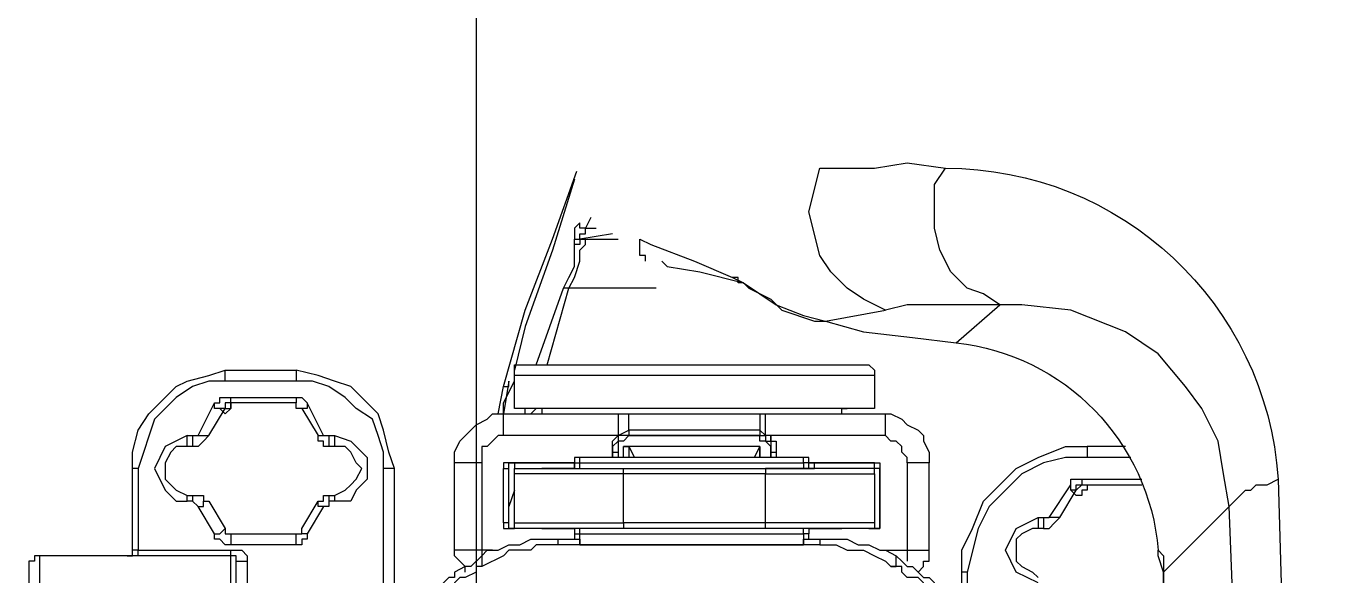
# Model space of a CAD drawing. Header units: millimetres. Extents: x -774950 to -670403, y -1165325 to -1109738.
# Drawn here: x -689636.3 to -689554.2, y -1158168.6 to -1158134.3 of the extents above; entities that cross this region are included whole.
import ezdxf

# ---------------------------------------------------------------- set-up
doc = ezdxf.new("R2010")
doc.units = ezdxf.units.MM
doc.header["$LTSCALE"] = 3000
doc.header["$MEASUREMENT"] = 0
doc.header["$PDMODE"] = 35
doc.header["$PDSIZE"] = -100
doc.layers.get('0').update_dxf_attribs({"linetype": 'CONTINUOUS'})
doc.layers.get('DEFPOINTS').update_dxf_attribs({"linetype": 'CONTINUOUS'})
for name, color, linetype, lineweight in [('01 - KITCHEN EQUIPMENTS', 255, 'CONTINUOUS', 0), ('A-WALL', 26, 'CONTINUOUS', 25), ('KIT.EQUIP', 7, 'CONTINUOUS', 0)]:
    doc.layers.add(name, color=color, linetype=linetype, lineweight=lineweight)
doc.layers.add('TOA-WALL-DADO TILE', color=136, linetype='CONTINUOUS')
doc.styles.get("Standard").update_dxf_attribs({"font": 'simplex.shx', "width": 0.75})
doc.dimstyles.new('DIM @ 150', dxfattribs={"dimtxt": 250, "dimasz": 100, "dimexe": 1, "dimexo": 0, "dimgap": 0.5, "dimtad": 0, "dimdec": 0, "dimzin": 0, "dimdsep": 46, "dimtxsty": 'Standard', "dimblk": 'ARCHTICK', "dimcen": -2, "dimclrd": 8, "dimclre": 8, "dimclrt": 256, "dimadec": 0, "dimazin": 0, "dimtfac": 1, "dimtdec": 0, "dimtofl": 0, "dimtmove": 0, "dimatfit": 3, "dimldrblk": 'OPEN90', "dimfxl": 0, "dimtolj": 1, "dimtzin": 0, "dimlwd": -1, "dimlwe": -1, "dimarcsym": 0})

# ---------------------------------------------------------------- blocks, each defined once
blk = doc.blocks.new('vw layout final block')
at = {"layer": 'A-WALL'}
blk.add_arc((-585636.233, -796985.608), 273600, 256.4814181, 278.37287951, dxfattribs=at)
blk = doc.blocks.new('A$Ca62c1600')
at = {"layer": 'KIT.EQUIP'}
blk.add_lwpolyline([(148.166, 81.038), (148.166, 391.038, 0.414214), (123.166, 416.038), (-56.834, 416.038, 0.414214), (-81.834, 391.038), (-81.834, 81.038, 0.414214), (-56.834, 56.038), (123.166, 56.038, 0.414214)], format="xyb", close=True, dxfattribs=at)
blk.add_lwpolyline([(94.611, 66.604), (94.953, 66.604), (94.953, 66.262), (95.978, 66.262), (95.636, 66.945), (94.611, 69.678), (93.587, 72.068), (93.245, 72.752), (92.562, 73.776), (91.879, 74.801), (91.196, 76.509), (90.854, 77.875), (91.537, 81.632), (92.22, 80.266), (92.903, 79.241), (93.928, 78.217), (94.953, 77.533), (97.685, 76.85), (100.418, 77.533), (100.418, 78.9), (100.418, 80.949), (100.759, 82.998), (100.418, 85.389, 0.395447), (80.949, 106.224), (69.336, 106.566)], format="xyb", dxfattribs=at)
for points in [[(27.666, 103.492), (40.645, 103.492), (53.624, 103.492), (70.702, 103.492), (79.241, 103.15), (79.583, 103.492), (80.266, 104.175), (80.266, 104.516), (80.607, 104.858), (80.607, 105.541), (80.949, 106.224)], [(75.143, 99.052), (76.167, 98.71), (76.509, 98.71), (76.167, 99.052), (75.484, 99.052), (75.143, 99.052), (79.241, 103.15), (81.291, 102.809), (83.34, 102.467), (85.389, 101.442), (86.755, 100.418), (88.805, 98.71), (90.171, 96.661), (91.537, 93.245), (91.879, 90.171), (91.879, 88.805)], [(-21.177, 98.71), (-20.152, 99.052), (-19.81, 99.052), (75.143, 99.052), (-19.81, 99.052), (-20.152, 99.052), (-20.835, 99.052), (-21.177, 98.71), (-23.226, 98.368), (-25.275, 98.027), (-28.691, 95.978), (-30.399, 94.27), (-32.106, 92.22), (-33.131, 89.829), (-33.814, 87.097), (-34.156, 86.072)], [(77.875, 91.537), (77.875, 91.879), (78.217, 92.22), (78.558, 92.562), (80.266, 93.587), (80.607, 93.587), (80.607, 93.928), (80.266, 93.587), (80.266, 93.245), (80.607, 93.245), (80.949, 93.245), (80.949, 93.928), (80.949, 97.685)], [(80.949, 93.928), (80.607, 93.928), (80.607, 97.685)], [(82.315, 97.002), (82.315, 94.27), (82.315, 92.903), (81.974, 91.537), (81.291, 90.171), (79.241, 88.122), (77.875, 87.439), (75.143, 86.755), (71.727, 86.755)], [(82.998, 96.661), (82.998, 94.27), (82.315, 94.27)], [(75.143, 86.755), (75.143, 86.414), (76.509, 86.414), (77.875, 87.097), (79.583, 87.78), (81.632, 89.829), (82.315, 91.196), (82.998, 92.903), (82.998, 94.27)], [(80.607, 94.27), (80.266, 94.27), (80.266, 93.928), (79.924, 93.928), (79.924, 93.587), (80.266, 93.245)], [(78.558, 92.562), (78.558, 92.22), (78.558, 91.879), (80.607, 93.245)], [(74.459, 91.196), (74.801, 90.513), (75.143, 89.829), (76.509, 89.146), (77.875, 89.829), (78.558, 91.196), (78.217, 91.196), (77.875, 91.196), (77.875, 90.854), (77.533, 90.171), (77.192, 89.83), (75.826, 89.83), (75.484, 90.171), (75.143, 90.854), (74.801, 91.196)], [(78.558, 91.196), (78.558, 91.537), (78.217, 91.537), (77.875, 91.537), (77.875, 91.196)], [(78.558, 91.537), (78.558, 91.879)], [(93.245, 72.752), (92.903, 73.093), (92.22, 74.459), (91.537, 75.143), (90.854, 77.192), (90.854, 77.875), (90.171, 80.266), (89.829, 83.34), (89.488, 86.072), (91.879, 88.805), (91.879, 86.755), (91.879, 84.706), (91.879, 82.998), (91.537, 81.632)], [(91.879, 88.805), (92.562, 87.78), (92.904, 86.755), (93.928, 85.731), (95.294, 85.048), (96.661, 84.706), (99.393, 84.706), (100.418, 85.389)], [(76.85, 77.533), (76.85, 78.558), (76.509, 79.241), (76.509, 80.266), (76.167, 80.949), (75.826, 81.632), (75.484, 81.974), (75.484, 82.315), (75.826, 82.315), (76.167, 82.315), (75.826, 82.657), (75.484, 82.998), (75.484, 83.34), (74.801, 84.023), (74.801, 84.365), (74.118, 85.048), (73.776, 85.389), (73.435, 86.072), (72.752, 86.414), (72.41, 86.755), (71.727, 86.755), (71.385, 87.097), (70.019, 87.097)], [(72.752, 86.414), (75.143, 86.414)], [(74.118, 85.048), (73.776, 85.048), (73.776, 84.706), (74.118, 84.365), (74.118, 84.023), (74.459, 84.023), (74.801, 83.681), (74.801, 82.998), (75.142, 82.657), (75.484, 82.657), (75.484, 81.974)], [(75.143, 83.681), (75.484, 84.023), (75.826, 84.023), (75.826, 84.365), (76.167, 84.365), (76.509, 84.365), (81.974, 84.365), (81.974, 83.34), (81.974, 82.998), (82.315, 82.998), (82.657, 82.657), (82.998, 82.657), (83.34, 82.315), (83.34, 81.974), (83.681, 81.632), (83.681, 74.459), (83.34, 74.459), (83.34, 74.801), (82.657, 74.801), (82.315, 74.801)], [(81.974, 82.998), (76.509, 82.998), (76.509, 83.34), (76.509, 84.365)], [(83.681, 81.632), (84.023, 81.632), (85.048, 81.632), (85.048, 81.974), (84.706, 82.657), (84.365, 82.998), (84.023, 83.681), (83.681, 84.023), (83.34, 84.023), (82.657, 84.365), (81.974, 84.365)], [(76.509, 81.632), (76.509, 81.974), (76.509, 82.315), (76.509, 82.998), (76.167, 82.998), (75.826, 82.998)], [(77.192, 77.533), (77.192, 78.217), (77.192, 78.9), (77.192, 79.241), (76.85, 79.924), (76.85, 80.607), (76.509, 81.291), (76.509, 81.632), (76.167, 82.315)], [(78.217, 81.291), (78.217, 81.291)], [(81.632, 81.291), (81.632, 81.291)], [(83.681, 74.118), (84.023, 74.118), (84.365, 74.118), (85.048, 74.118), (85.048, 81.632)], [(78.217, 80.949), (78.217, 76.509), (78.217, 75.484), (78.217, 74.118), (81.291, 74.118), (81.291, 80.266), (81.291, 80.949), (78.217, 80.949), (77.875, 80.949), (77.875, 80.607), (77.875, 80.949), (77.875, 76.85), (77.875, 77.533), (77.875, 78.217), (77.875, 78.9)], [(77.875, 80.949), (77.875, 80.949)], [(77.875, 80.607), (77.875, 80.266), (77.875, 74.118), (78.217, 74.118), (78.217, 65.237), (77.875, 65.237), (77.875, 63.871), (77.875, 62.505), (77.875, 58.406)], [(81.291, 80.949), (81.632, 80.949), (81.632, 80.607), (81.632, 76.509), (81.632, 75.143), (81.632, 74.118), (81.291, 74.118), (81.291, 65.237), (81.632, 65.237)], [(81.974, 80.949), (81.974, 80.949)], [(87.439, 80.949), (85.389, 80.949), (85.389, 80.607), (85.389, 58.406), (87.439, 58.406)], [(77.875, 80.266), (77.875, 79.583), (77.875, 78.9), (77.875, 78.217), (77.875, 77.533), (77.875, 76.85), (77.533, 76.85)], [(77.875, 80.266), (77.875, 80.266)], [(81.632, 80.266), (81.632, 79.583), (81.632, 78.9), (81.632, 78.217), (81.632, 77.533), (81.632, 76.85), (81.632, 77.192), (81.974, 77.192)], [(81.632, 80.266), (81.632, 80.266)], [(77.875, 78.9), (77.875, 78.9)], [(81.632, 78.9), (81.632, 78.9)], [(81.632, 78.9), (81.632, 78.217), (81.632, 77.533), (81.632, 76.85), (81.974, 76.85), (82.315, 76.85), (82.315, 76.509), (82.315, 74.801), (82.315, 73.093), (82.315, 62.505)], [(85.048, 78.9), (85.389, 78.9), (85.389, 78.558), (85.389, 60.114), (85.048, 60.114)], [(85.389, 78.9), (85.389, 79.241)], [(77.192, 76.85), (77.192, 77.533), (76.85, 77.533), (76.85, 61.139), (76.85, 60.456), (76.85, 59.772), (76.509, 59.431), (76.509, 58.065), (76.167, 57.723), (75.484, 56.357)], [(77.875, 77.192), (77.875, 76.85), (77.875, 76.509)], [(81.632, 59.089), (81.632, 59.431), (81.632, 60.114), (81.632, 61.139), (81.632, 61.822), (81.632, 62.163), (81.632, 62.505), (81.974, 62.505), (81.974, 73.093), (81.974, 74.801), (81.974, 76.509), (81.632, 76.509), (81.632, 76.85), (81.632, 77.192)], [(76.85, 62.505), (76.85, 64.213), (76.85, 66.262), (76.85, 76.509), (77.192, 76.509), (77.192, 76.85), (77.533, 76.85), (77.533, 76.509), (77.875, 76.509), (77.875, 74.801), (77.875, 73.093), (77.875, 62.505), (77.875, 62.163), (77.875, 61.822), (77.875, 61.139), (77.875, 60.114), (77.875, 59.431), (77.875, 59.089)], [(77.875, 62.163), (77.533, 62.163), (77.192, 62.163), (77.192, 62.505), (76.85, 62.505), (77.192, 62.505), (77.533, 62.505), (77.533, 64.213), (77.533, 65.92), (77.533, 76.509), (77.192, 76.509), (76.85, 76.509)], [(77.875, 76.509), (77.875, 76.509)], [(81.632, 76.509), (81.632, 76.509)], [(81.632, 62.505), (81.632, 64.213), (81.632, 65.92), (81.632, 76.509)], [(81.974, 76.85), (81.974, 76.509), (82.315, 76.509)], [(82.657, 74.459), (82.998, 74.459), (83.34, 74.118), (83.34, 73.776), (83.681, 73.776), (83.681, 74.118), (83.34, 74.118), (83.34, 74.459), (82.657, 74.459), (82.315, 74.459), (82.657, 74.459), (82.657, 74.801)], [(77.875, 74.118), (77.875, 65.237)], [(81.974, 58.406), (81.632, 58.406), (81.632, 58.748), (81.632, 65.237), (81.632, 74.118)], [(83.34, 74.459), (83.681, 74.459), (83.681, 74.118), (84.023, 73.776), (83.681, 73.776), (83.681, 65.579), (83.681, 64.896), (83.34, 64.896), (82.998, 64.554), (82.657, 64.554), (82.315, 64.554), (82.657, 64.554), (82.998, 64.554), (83.34, 64.554), (83.681, 64.896), (83.681, 57.723), (83.681, 57.382), (83.34, 57.04), (82.998, 56.698), (82.998, 56.357), (81.974, 56.357), (81.974, 56.015), (81.974, 55.674), (81.974, 54.649), (82.657, 54.649), (83.34, 54.991), (84.365, 56.015), (84.706, 56.698), (85.048, 57.04), (85.048, 57.723), (85.731, 57.723), (87.097, 58.406)], [(82.657, 74.459), (82.657, 74.459)], [(83.681, 74.118), (83.681, 74.118)], [(85.048, 73.776), (85.048, 74.118)], [(82.315, 73.435), (82.998, 73.776), (82.315, 73.776), (82.998, 73.776), (82.998, 65.237)], [(82.998, 73.776), (82.998, 65.579), (82.315, 65.579)], [(82.998, 73.776), (82.998, 73.776)], [(83.681, 64.896), (84.023, 65.579), (83.681, 65.579), (83.681, 73.776)], [(83.681, 73.776), (83.681, 73.776)], [(94.611, 67.628), (94.27, 67.97), (93.928, 70.019), (93.245, 72.752), (93.245, 72.41), (93.587, 72.41), (93.587, 72.068)], [(92.903, 67.287), (92.903, 65.237), (92.903, 62.163), (92.903, 61.822), (92.903, 61.48)], [(82.315, 65.237), (82.998, 65.237), (82.998, 65.579), (82.315, 65.92)], [(77.875, 60.114), (77.875, 61.139), (77.875, 61.822), (77.875, 62.163), (77.875, 58.065), (77.875, 58.406), (78.217, 58.406), (78.217, 58.748), (78.217, 65.237), (81.291, 65.237), (81.291, 63.871), (81.291, 62.505), (81.291, 58.406)], [(82.657, 64.554), (82.657, 64.896), (82.315, 64.896)], [(83.681, 65.579), (83.34, 65.237), (83.34, 64.896), (82.657, 64.896)], [(83.681, 57.723), (84.023, 57.723), (85.048, 57.723), (85.048, 64.896), (84.365, 64.896), (84.023, 64.896), (83.681, 64.896), (83.34, 64.896)], [(83.681, 65.579), (83.681, 65.579)], [(83.681, 64.896), (83.681, 64.896)], [(83.681, 64.896), (83.681, 64.896)], [(85.048, 64.896), (85.048, 65.579)], [(88.122, 60.456), (92.903, 61.822), (93.587, 62.163), (94.611, 62.505), (95.294, 62.505), (95.636, 62.847), (95.978, 62.847), (95.978, 62.505), (95.636, 62.505), (95.636, 62.163), (95.978, 62.163), (95.978, 62.505), (95.978, 62.847), (95.978, 64.896)], [(82.657, 64.554), (82.657, 64.554)], [(96.319, 64.554), (95.978, 62.505), (96.319, 62.505), (96.319, 62.847), (96.661, 62.847), (96.661, 62.505), (97.002, 62.505), (96.661, 62.163), (95.978, 62.163)], [(97.344, 63.188), (96.661, 62.847), (96.661, 63.53)], [(77.533, 62.163), (77.533, 62.505), (77.875, 62.505)], [(77.875, 62.505), (77.875, 62.505)], [(81.632, 62.163), (81.974, 62.163), (81.974, 62.505), (82.315, 62.505), (82.315, 62.163), (81.974, 62.163), (81.974, 58.065), (81.974, 57.723), (81.632, 57.723)], [(81.632, 62.505), (81.632, 62.505)], [(76.85, 61.139), (77.192, 61.139), (77.192, 62.163)], [(78.217, 57.723), (77.875, 57.723), (77.875, 58.065), (78.217, 58.065), (81.632, 58.065), (81.974, 58.065), (81.974, 62.163), (81.632, 62.163), (81.632, 61.822), (81.632, 61.139), (81.632, 60.114)], [(77.875, 62.163), (77.875, 62.163)], [(81.632, 62.163), (81.632, 62.163)], [(86.755, 57.723), (91.537, 59.089), (95.977, 60.797), (100.229, 62.315)], [(99.735, 62.163), (95.294, 60.797), (90.513, 59.089), (87.78, 58.406)], [(88.122, 59.772), (92.903, 61.48), (93.587, 61.822), (94.27, 62.163), (95.636, 62.163)], [(76.509, 57.04), (76.509, 56.698), (76.509, 56.357), (76.167, 56.357), (76.509, 56.698), (76.509, 57.382), (76.85, 58.065), (76.85, 58.748), (77.192, 59.431), (77.192, 61.139)], [(77.875, 60.114), (77.875, 60.114)], [(81.632, 60.114), (81.632, 60.114)], [(85.389, 60.114), (85.389, 60.114)], [(77.875, 59.089), (77.875, 59.089)], [(81.632, 59.089), (81.632, 59.089)], [(85.389, 59.772), (85.048, 59.431)], [(85.048, 59.089), (85.389, 59.089)], [(78.217, 58.406), (81.291, 58.406), (81.632, 58.406)], [(80.266, 58.406), (79.241, 58.065)], [(88.122, 58.406), (88.122, 58.406)], [(77.875, 58.065), (77.875, 58.065)], [(78.217, 58.065), (78.217, 57.723), (81.632, 57.723), (81.632, 58.065)], [(81.632, 58.065), (81.632, 58.065)], [(81.974, 58.065), (81.974, 58.065)], [(85.048, 57.382), (86.755, 57.723), (86.755, 58.065), (87.097, 58.065), (85.048, 57.723), (85.389, 57.723)], [(76.167, 56.357), (75.484, 55.674), (75.484, 55.332), (75.143, 54.649), (74.801, 54.649), (74.801, 54.308), (74.459, 53.966), (74.118, 53.624), (73.776, 53.624), (73.435, 53.283), (73.093, 52.941), (72.752, 52.6), (72.068, 52.6), (71.727, 52.258), (71.044, 52.258), (70.702, 51.917), (70.019, 51.917)], [(76.167, 56.357), (75.826, 56.357), (75.484, 56.357), (75.484, 56.015), (75.143, 56.015), (74.801, 55.332), (74.801, 54.991), (74.459, 54.649), (74.118, 54.649), (74.118, 54.308), (73.776, 53.624)], [(81.974, 56.357), (76.509, 56.357), (76.509, 56.015), (76.509, 55.674), (76.509, 54.649)], [(75.143, 55.332), (75.484, 55.332), (75.826, 54.991), (76.167, 54.649), (76.509, 54.649), (81.974, 54.649)], [(34.839, 44.061), (35.18, 44.061), (35.18, 44.402), (69.678, 44.402), (70.361, 44.402), (71.044, 44.402), (71.044, 50.209), (71.044, 50.55), (71.044, 50.892), (71.044, 51.234), (71.044, 50.892), (71.385, 50.892), (81.632, 50.892), (81.632, 50.55), (81.632, 50.209), (82.657, 50.209), (83.682, 49.867), (84.706, 49.526), (85.389, 48.501), (86.072, 47.818), (86.756, 46.793), (87.097, 45.769), (87.097, 44.744)], [(81.632, 50.892), (82.657, 50.55), (84.023, 50.209), (85.048, 49.867), (86.755, 48.16), (87.097, 47.135), (87.439, 46.11), (87.78, 44.744), (87.439, 44.744), (87.097, 44.744), (87.097, 40.304), (87.097, 39.279), (86.755, 38.254), (86.072, 37.23), (84.706, 35.863), (81.632, 34.839), (81.632, 34.497), (82.657, 34.497), (84.023, 34.839), (85.048, 35.522), (86.756, 37.23), (87.097, 37.913), (87.439, 39.279), (87.78, 40.304)], [(34.497, 44.402), (34.497, 44.061), (70.361, 44.061), (71.385, 44.061), (71.727, 44.061), (71.727, 44.402), (71.385, 44.402), (71.385, 44.061), (71.044, 44.061), (71.044, 44.402), (71.385, 44.402), (71.385, 50.209), (81.632, 50.209)], [(79.241, 46.452), (77.533, 45.427), (77.533, 45.086), (77.875, 45.086), (79.583, 46.11), (79.583, 46.452), (79.924, 46.452), (79.924, 46.793), (79.924, 47.135), (80.266, 47.818), (80.607, 48.16), (80.949, 48.501), (81.632, 48.843), (81.974, 48.501), (82.657, 48.16), (82.998, 47.818), (82.998, 47.135)], [(83.681, 47.135), (83.34, 48.16), (82.998, 48.501), (82.315, 49.184), (80.949, 49.184), (80.266, 48.501), (79.583, 48.16), (79.583, 47.135)], [(79.924, 46.793), (79.583, 46.793), (79.241, 46.793), (79.241, 46.452), (79.241, 46.11), (79.583, 46.11)], [(79.924, 47.135), (79.583, 47.135), (79.583, 46.793)], [(83.681, 46.793), (83.681, 47.135), (83.34, 47.135), (82.998, 47.135), (82.998, 46.793)], [(83.681, 46.452), (83.681, 46.793), (83.34, 46.793), (82.998, 46.793), (82.998, 46.452), (83.34, 46.452), (83.34, 46.11), (83.681, 46.11)], [(85.389, 45.086), (83.681, 46.11), (83.681, 46.452), (85.731, 45.427)], [(77.533, 45.427), (77.192, 45.427), (77.192, 45.086), (76.85, 45.086), (76.85, 44.744), (77.192, 44.744), (77.533, 44.744), (77.533, 45.086), (77.875, 45.086)], [(86.072, 44.744), (86.072, 45.086), (85.731, 45.427), (85.389, 45.427), (85.389, 45.086), (85.389, 44.744), (85.731, 44.744)], [(73.093, 40.987), (75.484, 40.987), (75.826, 40.987), (75.826, 41.328), (75.826, 41.67), (72.41, 41.67), (72.41, 41.328), (72.068, 40.987), (72.068, 41.328), (71.727, 41.328), (72.068, 41.328), (72.068, 41.67), (72.41, 41.67), (72.41, 43.719), (72.41, 44.061), (72.41, 44.402), (71.727, 44.402)], [(77.533, 40.645), (77.192, 40.645), (76.85, 40.645), (76.85, 40.304), (77.192, 39.962), (77.192, 39.621), (77.533, 39.621), (77.533, 39.962), (77.875, 40.304), (77.533, 40.304), (77.533, 40.645), (77.533, 44.744)], [(76.85, 44.744), (76.85, 40.645)], [(87.097, 40.304), (87.439, 40.304), (87.78, 40.304), (87.78, 44.744)], [(75.826, 40.987), (76.167, 40.987), (76.167, 40.645), (76.509, 40.645), (76.509, 40.987), (76.509, 41.328), (76.167, 41.67), (75.826, 41.67)], [(57.723, 40.987), (73.093, 40.987), (73.093, 40.645), (73.435, 40.645), (74.118, 40.645), (76.167, 40.645), (76.167, 28.691), (76.167, 28.349), (75.826, 28.349), (75.826, 28.008), (75.484, 28.008), (74.118, 28.008), (73.435, 28.008), (73.093, 28.008), (73.093, 28.349), (73.093, 28.691), (75.826, 28.691), (76.167, 28.691)], [(76.167, 34.839), (76.509, 34.839), (76.509, 40.645)], [(79.924, 38.254), (79.924, 38.596), (79.924, 38.937), (79.583, 38.937), (79.583, 39.279), (77.875, 40.304)], [(83.681, 39.279), (85.389, 40.304), (85.389, 40.645), (85.731, 40.645), (85.389, 40.645), (85.048, 40.304), (85.389, 39.962)], [(83.681, 38.596), (85.731, 39.621), (85.731, 39.962), (86.072, 39.962), (86.072, 40.645)], [(85.731, 40.645), (85.731, 40.304), (85.389, 40.304), (85.389, 39.962), (85.389, 39.621), (85.731, 39.621)], [(77.533, 39.621), (79.241, 38.596), (79.241, 38.937), (79.583, 38.937), (79.583, 39.279)], [(79.583, 38.254), (79.583, 37.913), (79.924, 37.913), (79.924, 38.254), (79.583, 38.254), (79.241, 38.596)], [(83.681, 38.254), (83.681, 38.596), (83.681, 38.937), (83.681, 39.279), (83.34, 38.937), (82.998, 38.596), (82.998, 38.254)], [(83.681, 37.913), (83.681, 38.254), (82.998, 38.254), (82.998, 37.913), (83.681, 37.913), (82.998, 36.547), (81.632, 35.863), (80.266, 36.547), (79.583, 37.23), (79.583, 37.913)], [(82.998, 37.913), (82.998, 37.23), (82.657, 36.888), (81.974, 36.547), (80.949, 36.547), (80.266, 37.23), (79.924, 37.913)], [(76.167, 34.156), (76.167, 34.497), (76.509, 34.497)], [(81.632, 34.839), (76.509, 34.839), (76.509, 34.497), (81.632, 34.497)]]:
    blk.add_lwpolyline(points, dxfattribs=at)
for points in [[(77.875, 80.949), (77.875, 81.291), (78.217, 81.291), (81.632, 81.291), (81.632, 80.949), (81.974, 80.949), (81.974, 81.291), (81.632, 81.291), (78.217, 81.291), (77.875, 81.291)], [(81.974, 76.85), (81.974, 80.949)], [(88.122, 80.266), (88.122, 80.607), (87.78, 80.949), (87.439, 80.949), (87.439, 80.607), (87.439, 80.266), (87.439, 75.143), (87.439, 73.093), (87.439, 71.044), (87.439, 58.406), (88.122, 58.406), (88.122, 58.748), (88.122, 59.089), (88.122, 74.801), (88.122, 76.509), (88.122, 77.875)], [(84.023, 73.776), (84.023, 65.579), (84.365, 65.579), (85.048, 65.579), (85.048, 67.628), (85.048, 70.702), (85.048, 71.385), (85.048, 73.776), (84.365, 73.776)], [(86.072, 40.645), (86.072, 44.744), (85.731, 44.744), (85.731, 40.645)]]:
    blk.add_lwpolyline(points, close=True, dxfattribs=at)
blk.add_arc((75.356, 84.542), 14.215, 6.18004, 85.34775, dxfattribs=at)
blk = doc.blocks.new('_ArchTick')
at = {"color": 0, "linetype": 'ByBlock', "const_width": 0.15}
blk.add_lwpolyline([(-0.5, -0.5), (0.5, 0.5)], dxfattribs=at)
blk = doc.blocks.new('*D473')
at = {"layer": 'DEFPOINTS', "color": 0, "transparency": 16777216}
for p in [(-689904.235, -1156415.62, 0), (-689904.057, -1159739.69, 0), (-689655.375, -1159739.69)]:
    blk.add_point(p, dxfattribs=at)
at = {"layer": 'TOA-WALL-DADO TILE', "color": 8, "transparency": 16777216}
for p, q in [((-689904.235, -1156415.62), (-689654.375, -1156415.62)), ((-689655.375, -1156415.62), (-689655.375, -1158131.943)), ((-689655.375, -1159739.69), (-689655.375, -1158445.443)), ((-689904.057, -1159739.69), (-689654.375, -1159739.69))]:
    blk.add_line(p, q, dxfattribs=at)
at = {"layer": 'TOA-WALL-DADO TILE', "color": 8, "transparency": 16777216, "xscale": 100, "yscale": 100, "zscale": 100}
for p, rotation in [((-689655.375, -1156415.62), 90), ((-689655.375, -1159739.69), 270)]:
    blk.add_blockref('_ArchTick', p, dxfattribs=dict(at, rotation=rotation))
at = {"layer": 'TOA-WALL-DADO TILE', "transparency": 16777216, "insert": (-689655.375, -1158288.693), "char_height": 250, "attachment_point": 5, "rotation": 90}
blk.add_mtext('\\A1;DT', dxfattribs=at)
blk = doc.blocks.new('_Open90')
at = {"color": 0, "linetype": 'ByBlock'}
for p, q in [((-0.5, 0.5), (0, 0)), ((0, 0), (-1, 0)), ((0, 0), (-0.5, -0.5))]:
    blk.add_line(p, q, dxfattribs=at)

msp = doc.modelspace()

# ---------------------------------------------------------------- block references
at = {"layer": '01 - KITCHEN EQUIPMENTS', "xscale": -1, "rotation": 270}
msp.add_blockref('A$Ca62c1600', (-689664.11, -1158243.592, 0), dxfattribs=at)
at = {"layer": 'A-WALL', "linetype": 'Continuous'}
msp.add_blockref('vw layout final block', (-124968, -92565.678, 0), dxfattribs=at)

# ---------------------------------------------------------------- dimensions: what is measured, and where the dimension line sits
at = {"layer": 'TOA-WALL-DADO TILE'}
dim = msp.add_linear_dim(base=(-689655.375, -1159739.69), p1=(-689904.235, -1156415.62, 0), p2=(-689904.057, -1159739.69, 0), angle=90, text='DT', dimstyle='DIM @ 150', dxfattribs=at)
dim.commit()
dim.dimension.update_dxf_attribs({"geometry": '*D473', "text_midpoint": (-689655.375, -1158288.693), "dimtype": 160})

doc.saveas('drawing.dxf')
